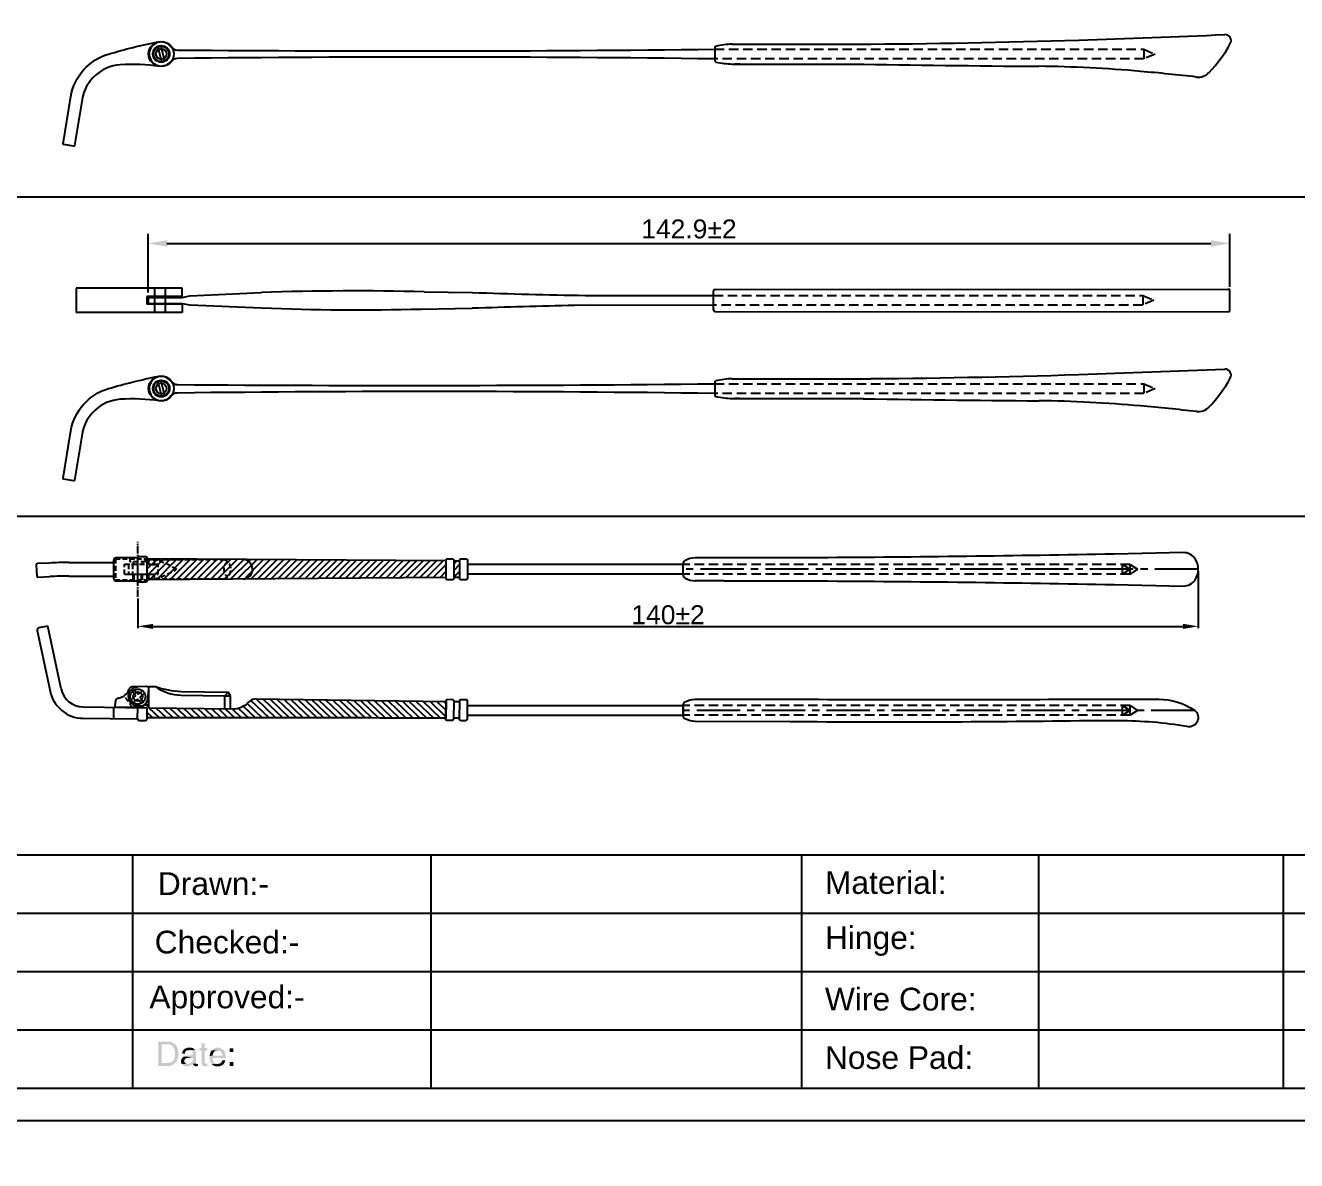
# Model space of a CAD drawing. Header units: millimetres. Extents: x 7018 to 13530, y 4187 to 5692.
# Drawn here: x 10861.4 to 11029.2, y 4946.6 to 5096.4 of the extents above; entities that cross this region are included whole.
import ezdxf

# ---------------------------------------------------------------- set-up
doc = ezdxf.new("R2010")
doc.units = ezdxf.units.MM
for name, pattern in [('CENTER2', [28.575, 19.05, -3.175, 3.175, -3.175]), ('HIDDEN2', [0.1875, 0.125, -0.0625]), ('HIDDENX2', [19.05, 12.7, -6.35])]:
    doc.linetypes.add(name, pattern=pattern)
for name, color, linetype in [('Center Line', 2, 'CENTER2'), ('Dimension', 3, 'Continuous'), ('Hidden Line', 1, 'HIDDEN2'), ('绘图', 7, 'Continuous')]:
    doc.layers.add(name, color=color, linetype=linetype)
doc.layers.add('隐藏', color=4, linetype='HIDDENX2', lineweight=9)
doc.styles.get("Standard").update_dxf_attribs({"font": 'arial.ttf'})
doc.styles.add('样式 1', font='romant.shx')
doc.dimstyles.new('ISO-25$0', dxfattribs={"dimtxt": 2.5, "dimasz": 2.5, "dimexe": 0.5, "dimexo": 1, "dimgap": 1, "dimtad": 0, "dimtih": 1, "dimtoh": 1, "dimdec": 1, "dimzin": 10, "dimdsep": 46, "dimlunit": 6, "dimtxsty": '样式 1', "dimcen": 0, "dimclrd": 256, "dimclre": 256, "dimclrt": 7, "dimazin": 0, "dimtfac": 1, "dimtdec": 1, "dimtofl": 0, "dimtmove": 0, "dimatfit": 0, "dimfxl": 1, "dimtolj": 1, "dimtzin": 10, "dimarcsym": 0})
doc.dimstyles.new('Standard$0', dxfattribs={"dimtxt": 2.3, "dimasz": 2, "dimexe": 1, "dimexo": 1, "dimgap": 1, "dimtad": 1, "dimdec": 1, "dimzin": 0, "dimdsep": 46, "dimtxsty": 'Standard', "dimcen": 0, "dimclrd": 4, "dimclre": 4, "dimclrt": 4, "dimadec": 1, "dimazin": 0, "dimtfac": 1, "dimtdec": 1, "dimtofl": 0, "dimtmove": 0, "dimatfit": 0, "dimfxl": 1, "dimtfillclr": 256, "dimtolj": 1, "dimtzin": 0, "dimlwd": -1, "dimlwe": -1, "dimarcsym": 1})

# ---------------------------------------------------------------- blocks, each defined once
blk = doc.blocks.new('*D3136')
at = {"layer": 'Defpoints', "color": 0, "transparency": 16777216}
for p in [(11020.44, 5067.66), (10877.59, 5060.54), (11020.44, 5061.29)]:
    blk.add_point(p, dxfattribs=at)
at = {"layer": 'Dimension', "color": 0, "lineweight": -2, "transparency": 16777216}
for p, q in [((10877.59, 5061.17), (10877.59, 5068.91)), ((11020.44, 5061.92), (11020.44, 5068.91)), ((10880.09, 5067.66), (11017.94, 5067.66))]:
    blk.add_line(p, q, dxfattribs=at)
at = {"layer": 'Dimension', "color": 0, "transparency": 16777216}
for points in [[(10880.09, 5068.08), (10880.09, 5067.24), (10877.59, 5067.66)], [(11017.94, 5068.08), (11017.94, 5067.24), (11020.44, 5067.66)]]:
    blk.add_solid(points, dxfattribs=at)
at = {"layer": 'Dimension', "color": 0, "transparency": 16777216, "insert": (10949.01, 5069.56), "char_height": 2.5, "attachment_point": 5}
blk.add_mtext('142.9±2', dxfattribs=at)
blk = doc.blocks.new('fgg')
at = {"layer": 'Hidden Line', "color": 4, "ltscale": 5}
for p, q in [((2101.55, -806.95), (2097.59, -806.95)), ((2097.59, -806.95), (2097.59, -808.25)), ((2100.3, -806.3), (2110.2, -806.3)), ((2100.3, -806.95), (2100.3, -806.3)), ((2101.35, -806.95), (2100.3, -806.95)), ((2100.5, -806.95), (2101.55, -806.95)), ((2100.98, -806.3), (2100.98, -806.95)), ((2101.55, -808.25), (2101.55, -806.95)), ((2097.59, -808.25), (2101.55, -808.25)), ((2100.3, -808.9), (2100.3, -808.25)), ((2110.2, -808.9), (2100.3, -808.9)), ((2100.98, -808.25), (2100.98, -808.9))]:
    blk.add_line(p, q, dxfattribs=at)
for centre, radius, start, end in [((2097.5, -818.34), 12.54, 58.9378, 73.7912), ((2111.52, -807.6), 1.33, 129.294, 230.706), ((2109.78, -807.6), 1.36, 287.5878, 72.4122), ((2097.5, -796.85), 12.54, 286.2088, 301.0622)]:
    blk.add_arc(centre, radius, start, end, dxfattribs=at)
blk = doc.blocks.new('ghf')
at = {"layer": 'Hidden Line', "ltscale": 5}
for p, q in [((2095.89, -784.47), (2100.29, -784.47)), ((2095.89, -784.47), (2095.89, -787.22)), ((2097.07, -785.19), (2098.14, -785.19)), ((2097.07, -786.51), (2097.07, -785.19)), ((2097.85, -784.87), (2097.85, -784.47)), ((2099.85, -784.87), (2097.85, -784.87)), ((2098.14, -785.19), (2098.14, -786.51)), ((2098.14, -785.19), (2100.29, -785.19)), ((2098.24, -784.87), (2098.24, -785.19)), ((2100.29, -785.19), (2100.29, -784.47)), ((2097.07, -786.51), (2098.14, -786.51)), ((2098.14, -786.51), (2100.29, -786.51)), ((2099.32, -787.22), (2099.32, -786.51)), ((2099.45, -787.22), (2099.45, -786.51)), ((2100.29, -787.22), (2100.29, -786.51)), ((2095.89, -787.22), (2100.29, -787.22))]:
    blk.add_line(p, q, dxfattribs=at)
at = {"layer": 'Hidden Line', "ltscale": 10}
for p, q in [((2099.46, -784.87), (2099.46, -785.19)), ((2099.85, -784.87), (2099.85, -784.47)), ((2098.25, -787.22), (2098.25, -786.51)), ((2098.38, -787.22), (2098.38, -786.51))]:
    blk.add_line(p, q, dxfattribs=at)
blk = doc.blocks.new('ERFGH')
at = {"layer": '绘图', "lineweight": 9, "ltscale": 0.2}
for p, q in [((-238.11, -23.41), (-238.72, -23.89)), ((-238.52, -22.88), (-238.11, -23.41)), ((-237.79, -23.17), (-238.21, -22.63)), ((-237.18, -22.69), (-237.79, -23.17)), ((-237.55, -23.48), (-236.93, -23)), ((-237.13, -24.02), (-237.55, -23.48)), ((-237.13, -24.02), (-237.55, -23.48)), ((-238.48, -24.21), (-237.86, -23.73)), ((-237.86, -23.73), (-237.45, -24.26))]:
    blk.add_line(p, q, dxfattribs=at)
at = {"layer": '绘图'}
for p, q in [((-236.69, -22.1), (-238.59, -22.17)), ((-236.49, -23.7), (-236.38, -22.43)), ((-240.79, -24.9), (-240.79, -24.16)), ((-238.09, -24.9), (-240.79, -24.9)), ((-240.38, -23.67), (-240.35, -23.67)), ((-238.09, -24.9), (-238.09, -24.8)), ((-238.09, -24.8), (-237.69, -24.8))]:
    blk.add_line(p, q, dxfattribs=at)
blk.add_circle((-237.83, -23.45), 1, dxfattribs=at)
for centre, radius, start, end in [((-240.65, -21.94), 1.75, 280.0415, 343.1029), ((-238.59, -22.57), 0.4, 90, 163.1029), ((-237.83, -23.45), 0.9, 115.0282, 140.7073), ((-236.68, -22.4), 0.3, 355, 92), ((-240.29, -24.16), 0.5, 100.0415, 180), ((-237.69, -23.6), 1.2, 270, 355), ((-237.83, -23.45), 0.9, 295.0282, 320.7073)]:
    blk.add_arc(centre, radius, start, end, dxfattribs=at)
at = {"layer": '隐藏', "lineweight": 9, "ltscale": 0.05}
blk.add_line((-238.54, -24.9), (-239.61, -23.35), dxfattribs=at)
blk.add_circle((-237.83, -23.45), 0.6, dxfattribs=at)
blk = doc.blocks.new('*D3144')
at = {"layer": 'Defpoints', "color": 0, "ltscale": 1000, "transparency": 16777216}
for p in [(11016.25, 5024.63), (10876.25, 5021.01), (11016.25, 5017.1)]:
    blk.add_point(p, dxfattribs=at)
at = {"layer": 'Dimension', "color": 3, "ltscale": 1000, "transparency": 16777216}
for p, q in [((11016.25, 5024.38), (11016.25, 5016.85)), ((10876.25, 5020.76), (10876.25, 5016.85)), ((10878.25, 5017.1), (11014.25, 5017.1))]:
    blk.add_line(p, q, dxfattribs=at)
for points in [[(10878.25, 5017.43), (10878.25, 5016.76), (10876.25, 5017.1)], [(11014.25, 5017.43), (11014.25, 5016.76), (11016.25, 5017.1)]]:
    blk.add_solid(points, dxfattribs=at)
at = {"layer": 'Dimension', "ltscale": 1000, "transparency": 16777216, "insert": (10946.25, 5018.62), "char_height": 2.5, "attachment_point": 5}
blk.add_mtext('\\A1;140±2', dxfattribs=at)

msp = doc.modelspace()

# ---------------------------------------------------------------- hatches: boundary and pattern name
at = {"ltscale": 1000}
h = msp.add_hatch(dxfattribs=at)
h.set_pattern_fill('ANSI31', color=6, scale=5)
h.set_pattern_definition([(45, (8777.4001, 5810.4815), (-0.44194174, 0.44194174), [])])
h.paths.add_polyline_path([(10916.95, 5025.733), (10877.45, 5026.033), (10877.45, 5023.233), (10916.95, 5023.533)])
h.paths.add_polyline_path([(10918.75, 5025.721), (10917.95, 5025.726), (10917.95, 5023.539), (10918.75, 5023.544)])
h = msp.add_hatch(dxfattribs=at)
h.set_pattern_fill('ANSI31', color=6, scale=5, angle=-88.73773)
h.set_pattern_definition([(316.262267, (11585.08513, 6841.5507), (0.43209899, 0.45157), [])])
h.paths.add_polyline_path([(10916.917, 5004.973), (10916.945, 5007.173), (10891.852, 5007.519, 0.2038944), (10890.983, 5007.163, -0.2036502), (10888.667, 5006.214), (10877.677, 5006.356), (10877.682, 5006.748), (10877.159, 5006.755, -0.0425402), (10876.992, 5006.637), (10876.971, 5006.605), (10876.935, 5006.605, -0.1225735), (10876.371, 5006.473), (10875.971, 5006.478), (10875.969, 5006.378), (10877.432, 5006.359), (10877.414, 5005.018, -0.0012365)])
at = {"transparency": 33554559}
for points in [[(10880.247, 4962.27), (10878.939, 4962.27), (10878.939, 4959.065), (10880.428, 4959.065), (10880.518, 4959.111), (10880.608, 4959.111), (10880.699, 4959.156), (10880.744, 4959.156), (10880.834, 4959.201), (10880.924, 4959.246), (10880.969, 4959.291), (10881.06, 4959.336), (10881.105, 4959.381), (10881.15, 4959.427), (10879.39, 4959.427), (10879.39, 4961.909), (10880.202, 4961.909), (10881.15, 4961.954), (10881.06, 4961.999), (10881.015, 4962.044), (10880.924, 4962.089), (10880.879, 4962.134), (10880.789, 4962.18), (10880.699, 4962.225), (10880.518, 4962.225), (10880.473, 4962.27), (10880.383, 4962.27)], [(10881.15, 4961.954), (10880.202, 4961.909), (10880.338, 4961.909), (10880.428, 4961.864), (10880.518, 4961.864), (10880.563, 4961.819), (10880.654, 4961.819), (10880.744, 4961.773), (10880.789, 4961.683), (10880.834, 4961.638), (10880.924, 4961.593), (10880.969, 4961.503), (10880.969, 4961.457), (10881.015, 4961.367), (10881.06, 4961.322), (10881.06, 4961.232), (10881.105, 4961.142), (10881.105, 4961.051), (10881.15, 4960.961), (10881.15, 4960.374), (10881.105, 4960.284), (10881.105, 4960.194), (10881.06, 4960.103), (10881.06, 4960.013), (10881.015, 4959.968), (10880.969, 4959.878), (10880.924, 4959.833), (10880.879, 4959.742), (10880.879, 4959.742), (10880.834, 4959.652), (10880.744, 4959.607), (10880.699, 4959.562), (10880.608, 4959.517), (10880.518, 4959.517), (10880.473, 4959.472), (10880.383, 4959.472), (10880.292, 4959.427), (10879.39, 4959.427), (10881.15, 4959.427), (10881.24, 4959.517), (10881.24, 4959.517), (10881.285, 4959.607), (10881.331, 4959.652), (10881.376, 4959.697), (10881.421, 4959.788), (10881.466, 4959.878), (10881.466, 4959.923), (10881.511, 4960.013), (10881.511, 4960.103), (10881.556, 4960.194), (10881.556, 4960.284), (10881.601, 4960.374), (10881.601, 4960.916), (10881.556, 4961.006), (10881.556, 4961.187), (10881.511, 4961.277), (10881.511, 4961.322), (10881.466, 4961.412), (10881.466, 4961.503), (10881.421, 4961.548), (10881.376, 4961.638), (10881.331, 4961.728), (10881.285, 4961.773), (10881.24, 4961.819), (10881.195, 4961.909)], [(10883.046, 4961.457), (10882.73, 4961.457), (10882.639, 4961.412), (10882.549, 4961.367), (10882.504, 4961.367), (10882.414, 4961.322), (10882.369, 4961.277), (10882.323, 4961.232), (10882.278, 4961.187), (10882.233, 4961.142), (10882.188, 4961.051), (10882.143, 4960.961), (10882.098, 4960.871), (10882.098, 4960.69), (10882.459, 4960.69), (10882.459, 4960.826), (10882.504, 4960.916), (10882.549, 4960.961), (10882.594, 4961.051), (10882.639, 4961.051), (10882.73, 4961.096), (10882.82, 4961.142), (10883, 4961.142), (10883.813, 4961.187), (10883.768, 4961.232), (10883.677, 4961.277), (10883.632, 4961.322), (10883.587, 4961.367), (10883.497, 4961.412), (10883.407, 4961.412), (10883.361, 4961.457), (10883.136, 4961.457)], [(10885.076, 4962.044), (10884.67, 4962.044), (10884.67, 4961.412), (10884.354, 4961.412), (10884.354, 4961.096), (10884.67, 4961.096), (10884.67, 4959.381), (10884.715, 4959.291), (10884.761, 4959.201), (10884.761, 4959.156), (10884.806, 4959.111), (10884.851, 4959.111), (10884.941, 4959.065), (10885.031, 4959.065), (10885.122, 4959.02), (10885.167, 4959.02), (10885.212, 4959.065), (10885.438, 4959.065), (10885.438, 4959.381), (10885.212, 4959.381), (10885.122, 4959.427), (10885.076, 4959.472), (10885.076, 4961.096), (10885.438, 4961.096), (10885.438, 4961.412), (10885.076, 4961.412)], [(10886.791, 4961.457), (10886.566, 4961.457), (10886.476, 4961.412), (10886.43, 4961.412), (10886.34, 4961.367), (10886.25, 4961.322), (10886.205, 4961.277), (10886.115, 4961.232), (10886.069, 4961.187), (10886.024, 4961.142), (10886.791, 4961.096), (10886.972, 4961.096), (10887.062, 4961.051), (10887.153, 4961.006), (10887.198, 4960.961), (10887.243, 4960.916), (10887.243, 4960.916), (10887.288, 4960.826), (10887.333, 4960.78), (10887.378, 4960.69), (10887.378, 4960.6), (10887.423, 4960.51), (10887.423, 4960.419), (10886.115, 4960.419), (10885.708, 4960.374), (10885.708, 4959.923), (10885.753, 4959.833), (10885.753, 4959.742), (10885.799, 4959.652), (10885.799, 4959.607), (10885.844, 4959.517), (10885.889, 4959.427), (10885.934, 4959.381), (10885.979, 4959.336), (10886.791, 4959.336), (10886.701, 4959.336), (10886.611, 4959.381), (10886.521, 4959.381), (10886.476, 4959.427), (10886.385, 4959.472), (10886.34, 4959.517), (10886.295, 4959.562), (10886.25, 4959.607), (10886.205, 4959.652), (10886.205, 4959.742), (10886.16, 4959.788), (10886.16, 4959.878), (10886.115, 4960.013), (10886.115, 4960.103), (10887.83, 4960.103), (10887.83, 4960.419), (10887.784, 4960.51), (10887.784, 4960.69), (10887.739, 4960.78), (10887.694, 4960.871), (10887.694, 4960.916), (10887.649, 4961.006), (10887.604, 4961.051), (10887.559, 4961.142), (10887.514, 4961.187), (10887.423, 4961.232), (10887.378, 4961.277), (10887.288, 4961.322), (10887.243, 4961.367), (10887.153, 4961.412), (10887.062, 4961.457), (10886.882, 4961.457)], [(10888.868, 4960.916), (10888.868, 4961.367), (10888.371, 4961.367), (10888.371, 4960.916)], [(10882.278, 4960.284), (10882.233, 4960.239), (10882.143, 4960.194), (10882.143, 4960.149), (10882.098, 4960.103), (10882.053, 4960.013), (10882.007, 4959.968), (10882.007, 4959.878), (10881.962, 4959.788), (10881.962, 4959.562), (10882.007, 4959.472), (10882.007, 4959.381), (10882.053, 4959.336), (10882.775, 4959.336), (10882.639, 4959.336), (10882.549, 4959.381), (10882.504, 4959.427), (10882.459, 4959.472), (10882.414, 4959.562), (10882.369, 4959.652), (10882.369, 4959.788), (10882.414, 4959.878), (10882.459, 4959.923), (10882.504, 4960.013), (10882.549, 4960.013), (10882.639, 4960.058), (10882.73, 4960.103), (10882.91, 4960.103), (10883.271, 4960.194), (10883.452, 4960.194), (10883.542, 4960.239)], [(10883.813, 4961.187), (10883, 4961.142), (10883.181, 4961.142), (10883.226, 4961.096), (10883.316, 4961.096), (10883.361, 4961.051), (10883.452, 4961.006), (10883.497, 4960.916), (10883.497, 4960.826), (10883.542, 4960.735), (10883.542, 4960.735), (10883.497, 4960.645), (10883.497, 4960.6), (10883.452, 4960.555), (10883.361, 4960.51), (10883.316, 4960.51), (10883.226, 4960.465), (10882.73, 4960.419), (10882.594, 4960.419), (10882.504, 4960.374), (10882.414, 4960.329), (10882.369, 4960.329), (10882.278, 4960.284), (10883.542, 4960.239), (10883.542, 4959.923), (10883.497, 4959.833), (10883.497, 4959.697), (10883.452, 4959.652), (10883.361, 4959.562), (10883.316, 4959.517), (10883.271, 4959.472), (10883.226, 4959.427), (10883.136, 4959.381), (10883.046, 4959.381), (10882.955, 4959.336), (10882.053, 4959.336), (10882.098, 4959.246), (10882.188, 4959.201), (10882.233, 4959.156), (10882.278, 4959.111), (10882.369, 4959.065), (10882.414, 4959.065), (10882.504, 4959.02), (10883, 4959.02), (10883.046, 4959.065), (10883.136, 4959.111), (10883.226, 4959.111), (10883.271, 4959.156), (10883.361, 4959.201), (10883.452, 4959.291), (10883.452, 4959.291), (10883.542, 4959.381), (10883.948, 4959.381), (10883.903, 4959.472), (10883.903, 4960.916), (10883.858, 4961.006), (10883.858, 4961.096)], [(10886.024, 4961.142), (10885.979, 4961.096), (10885.934, 4961.006), (10885.889, 4960.961), (10885.844, 4960.871), (10885.799, 4960.826), (10885.799, 4960.735), (10885.753, 4960.645), (10885.753, 4960.555), (10885.708, 4960.465), (10885.708, 4960.374), (10886.115, 4960.419), (10886.115, 4960.51), (10886.16, 4960.6), (10886.16, 4960.69), (10886.205, 4960.735), (10886.25, 4960.826), (10886.295, 4960.871), (10886.34, 4960.916), (10886.385, 4961.006), (10886.476, 4961.051), (10886.521, 4961.051), (10886.611, 4961.096), (10886.791, 4961.096)], [(10887.784, 4959.788), (10887.378, 4959.788), (10887.378, 4959.652), (10887.333, 4959.607), (10887.243, 4959.517), (10887.198, 4959.472), (10887.153, 4959.427), (10887.062, 4959.381), (10886.972, 4959.381), (10886.882, 4959.336), (10885.979, 4959.336), (10886.024, 4959.246), (10886.115, 4959.201), (10886.16, 4959.156), (10886.25, 4959.111), (10886.34, 4959.065), (10886.385, 4959.065), (10886.476, 4959.02), (10887.062, 4959.02), (10887.153, 4959.065), (10887.243, 4959.111), (10887.288, 4959.111), (10887.378, 4959.156), (10887.423, 4959.201), (10887.514, 4959.246), (10887.559, 4959.336), (10887.604, 4959.381), (10887.649, 4959.472), (10887.694, 4959.517), (10887.739, 4959.607), (10887.739, 4959.697)], [(10883.948, 4959.381), (10883.542, 4959.381), (10883.542, 4959.291), (10884.038, 4959.336), (10884.038, 4959.336)], [(10884.174, 4959.336), (10884.038, 4959.336), (10883.542, 4959.291), (10883.587, 4959.201), (10883.632, 4959.156), (10883.632, 4959.156), (10883.677, 4959.111), (10883.768, 4959.065), (10883.858, 4959.02), (10884.038, 4959.02), (10884.084, 4959.065), (10884.174, 4959.065)], [(10888.868, 4959.065), (10888.868, 4959.562), (10888.371, 4959.562), (10888.371, 4959.065)]]:
    msp.add_hatch(color=256, dxfattribs=at).paths.add_polyline_path(points)

# ---------------------------------------------------------------- linework, layer by layer
at = {"color": 7}
for p, q in [((10954.734, 5093.971), (10973.009, 5093.971)), ((10952.408, 5093.476), (10952.413, 5091.799)), ((10954.735, 5091.348), (10972.1, 5091.348)), ((10877.588, 5060.543), (10882.115, 5060.543)), ((10882.115, 5060.543), (10883.13, 5060.754)), ((10883.13, 5060.754), (10892.563, 5061.177)), ((10914.035, 5061.277), (10920.397, 5061.177)), ((10935.33, 5060.796), (10952.26, 5060.796)), ((10877.588, 5059.739), (10882.115, 5059.739)), ((10882.115, 5059.739), (10883.132, 5059.57)), ((10883.132, 5059.57), (10892.563, 5059.147)), ((10913.65, 5058.999), (10920.397, 5059.104)), ((10952.26, 5059.527), (10933.891, 5059.485)), ((10952.408, 5049.307), (10952.413, 5047.63)), ((10954.734, 5049.802), (10973.009, 5049.802)), ((10954.735, 5047.179), (10972.1, 5047.179))]:
    msp.add_line(p, q, dxfattribs=at)
for p, q in [((10794.884, 5073.816), (11191.322, 5073.816)), ((10882.115, 5061.741), (10868.115, 5061.741)), ((10868.115, 5061.741), (10868.115, 5058.541)), ((10877.44, 5060.641), (10877.44, 5059.641)), ((10882.115, 5060.641), (10877.44, 5060.641)), ((10877.588, 5060.543), (10877.588, 5059.739)), ((10878.482, 5058.541), (10878.482, 5061.741)), ((10879.882, 5058.541), (10879.882, 5061.741)), ((10882.115, 5060.543), (10882.115, 5061.741)), ((10952.26, 5058.888), (10952.26, 5061.391)), ((10952.46, 5061.591), (11020.239, 5061.639)), ((11020.439, 5058.839), (11020.439, 5061.439)), ((10882.115, 5059.641), (10877.44, 5059.641)), ((10882.115, 5059.739), (10882.115, 5058.541)), ((10952.46, 5058.688), (11020.239, 5058.639)), ((10882.115, 5058.541), (10868.115, 5058.541)), ((10794.884, 5031.644), (11191.322, 5031.644)), ((10867.135, 5025.533), (10873.05, 5025.533)), ((10916.95, 5025.733), (10877.45, 5026.033)), ((10918.75, 5025.721), (10917.95, 5025.726)), ((10948.25, 5025.283), (10919.75, 5025.283)), ((10948.25, 5023.901), (10948.25, 5025.365)), ((10953.669, 5026.133), (10949.816, 5026.133)), ((10867.135, 5023.733), (10873.05, 5023.733)), ((10916.95, 5023.533), (10877.45, 5023.233)), ((10918.75, 5023.544), (10917.95, 5023.539)), ((10948.25, 5023.983), (10919.75, 5023.983)), ((10953.669, 5023.133), (10949.816, 5023.133)), ((10864.363, 5017.142), (10863.189, 5016.893)), ((10866.124, 5008.844), (10864.363, 5017.142)), ((10862.958, 5016.537), (10864.656, 5008.533)), ((10877.677, 5006.356), (10877.713, 5009.156)), ((10881.959, 5008.501), (10888.155, 5008.421)), ((10888.155, 5008.421), (10887.747, 5007.926)), ((10888.498, 5007.93), (10888.155, 5008.421)), ((10876.221, 5006.615), (10876.971, 5006.605)), ((10876.971, 5006.605), (10877.073, 5006.756)), ((10877.073, 5006.756), (10877.682, 5006.748)), ((10881.952, 5008.001), (10887.747, 5007.926)), ((10887.725, 5006.227), (10887.747, 5007.926)), ((10888.476, 5006.217), (10888.498, 5007.93)), ((10891.852, 5007.519), (10916.945, 5007.173)), ((10916.945, 5007.173), (10916.917, 5004.973)), ((10918.745, 5007.138), (10917.945, 5007.154)), ((10869, 5004.967), (10876.212, 5004.875)), ((10869.02, 5006.467), (10877.432, 5006.359)), ((10873.032, 5006.416), (10873.013, 5004.916)), ((10873.032, 5006.416), (10873.013, 5004.916)), ((10876.212, 5004.875), (10876.232, 5006.375)), ((10876.212, 5004.875), (10876.232, 5006.375)), ((10877.432, 5006.359), (10877.412, 5004.859)), ((10877.432, 5006.359), (10877.412, 5004.859)), ((10877.677, 5006.356), (10888.667, 5006.214)), ((10918.717, 5004.961), (10917.917, 5004.966)), ((10876.41, 5004.672), (10877.21, 5004.662)), ((10876.41, 5004.672), (10877.21, 5004.662)), ((10782.067, 4956.132), (11191.322, 4956.132))]:
    msp.add_line(p, q)
at = {"color": 0, "ltscale": 1000}
for p, q in [((10877.713, 5009.156), (10878.558, 5009.145)), ((10887.747, 5007.926), (10888.498, 5007.93)), ((10919.739, 5006.659), (10948.25, 5006.659)), ((10948.25, 5006.659), (10948.25, 5005.358)), ((10919.722, 5005.358), (10948.25, 5005.358))]:
    msp.add_line(p, q, dxfattribs=at)
msp.add_lwpolyline([(11195.36, 4951.873), (11195.36, 5248.873), (10775.36, 5248.873), (10775.36, 4951.873)], close=True)
at = {"color": 1, "ltscale": 1000}
for points in [[(10879.153, 5091.027, 0.0519482), (10873.918, 5091.248, 0.3470224), (10868.882, 5086.658), (10867.878, 5080.575, -0.4142136), (10867.763, 5080.492), (10866.457, 5080.708, -0.4142136), (10866.375, 5080.823), (10867.407, 5087.074, -0.2886677), (10872.358, 5092.655, -0.0237746), (10878.916, 5094.28)], [(10879.153, 5046.858, 0.0519482), (10873.918, 5047.079, 0.3470224), (10868.882, 5042.489), (10867.878, 5036.406, -0.4142136), (10867.763, 5036.323), (10866.457, 5036.539, -0.4142136), (10866.375, 5036.654), (10867.407, 5042.905, -0.2886677), (10872.358, 5048.486, -0.0237746), (10878.916, 5050.111)]]:
    msp.add_lwpolyline(points, format="xyb", dxfattribs=at)
at = {"color": 7, "lineweight": -3}
for points in [[(10878.901, 5093.595), (10879.374, 5091.66)], [(10879.279, 5093.69), (10879.763, 5091.755)], [(10955.708, 5091.348), (10955.074, 5091.348)], [(10878.901, 5049.426), (10879.374, 5047.491)], [(10879.279, 5049.521), (10879.763, 5047.586)], [(10955.708, 5047.179), (10955.074, 5047.179)]]:
    msp.add_lwpolyline(points, dxfattribs=at)
for points in [[(10966.148, 5023.102, -0.0038308), (11005.189, 5022.612), (11014.279, 5022.428, 0.2586123), (11015.839, 5023.252, 0.2977298), (11015.839, 5026.014, 0.2586123), (11014.279, 5026.837), (11005.189, 5026.654, -0.003831), (10966.145, 5026.163)], [(10863.007, 5025.386, 0.4142136), (10862.818, 5025.176)], [(10867.135, 5025.533, 0.0129624), (10864.544, 5025.466)], [(10876.25, 5026.133), (10873.35, 5026.133, 0.4142136), (10873.05, 5025.833), (10873.05, 5023.433, 0.4142136), (10873.35, 5023.133), (10876.25, 5023.133)], [(10966.145, 5026.163, -0.0012241), (10953.669, 5026.133)], [(10862.891, 5023.778, 0.4142136), (10863.101, 5023.588)], [(10867.135, 5023.733, 0.0129624), (10864.637, 5023.668)], [(10953.669, 5023.133, -0.0012244), (10966.148, 5023.102, -0.0012244)], [(10876.252, 5009.084, 1.0121457), (10876.221, 5006.615)], [(10876.212, 5004.875, 0.4142136), (10876.41, 5004.672)], [(10876.212, 5004.875, 0.4142136), (10876.41, 5004.672)]]:
    msp.add_lwpolyline(points, format="xyb")
for points in [[(10862.818, 5025.176), (10862.891, 5023.778)], [(10864.544, 5025.466), (10863.007, 5025.386)], [(10863.101, 5023.588), (10864.637, 5023.668)], [(10794.884, 4986.912), (11191.322, 4986.912)], [(10875.554, 4986.912), (10875.554, 4956.132)], [(10914.909, 4986.912), (10914.909, 4956.132)], [(10963.877, 4986.912), (10963.877, 4956.132)], [(10995.154, 4986.912), (10995.154, 4956.132)], [(11027.468, 4986.912), (11027.468, 4956.132)], [(10794.884, 4979.24), (11091.015, 4979.24)], [(10794.884, 4971.522), (11143.955, 4971.522)], [(10794.884, 4963.849), (11091.015, 4963.849)]]:
    msp.add_lwpolyline(points)
for points in [[(10877.45, 5026.133), (10877.45, 5023.133, -0.4142136), (10877.25, 5022.933), (10876.45, 5022.933, -0.4142136), (10876.25, 5023.133), (10876.25, 5026.133, -0.4142136), (10876.45, 5026.333), (10877.25, 5026.333, -0.4142136)], [(10917.95, 5025.833), (10917.95, 5023.433, -0.4142136), (10917.75, 5023.233), (10917.15, 5023.233, -0.4142136), (10916.95, 5023.433), (10916.95, 5025.833, -0.4142136), (10917.15, 5026.033), (10917.75, 5026.033, -0.4142136)], [(10919.75, 5025.833), (10919.75, 5023.433, -0.4142136), (10919.55, 5023.233), (10918.95, 5023.233, -0.4142136), (10918.75, 5023.433), (10918.75, 5025.833, -0.4142136), (10918.95, 5026.033), (10919.55, 5026.033, -0.4142136)], [(10917.947, 5007.26), (10917.916, 5004.86, -0.4142136), (10917.713, 5004.663), (10917.113, 5004.67, -0.4142136), (10916.916, 5004.873), (10916.947, 5007.273, -0.4142136), (10917.149, 5007.47), (10917.749, 5007.462, -0.4142136)], [(10919.746, 5007.237), (10919.716, 5004.837, -0.4142136), (10919.513, 5004.639), (10918.913, 5004.647, -0.4142136), (10918.716, 5004.85), (10918.747, 5007.25, -0.4142136), (10918.949, 5007.447), (10919.549, 5007.439, -0.4142136)], [(11005.537, 5007.47, 0.0000687), (11011.048, 5007.47, -0.1558219), (11015.76, 5006.016, -0.8237616), (11014.756, 5003.885, 0.0000498), (11014.744, 5003.887, 0.0408782), (11005.796, 5004.62), (11000.597, 5004.62, -0.0057966), (10962.368, 5004.507), (10949.85, 5004.547, -0.1334207), (10948.501, 5004.901, -0.2684101), (10948.25, 5005.334), (10948.25, 5006.009), (10948.25, 5006.683, -0.2684101), (10948.501, 5007.116, -0.1334207), (10949.85, 5007.47), (10962.641, 5007.47, 0.0005423), (10999.995, 5007.47)]]:
    msp.add_lwpolyline(points, format="xyb", close=True)
at = {"color": 1, "ltscale": 1000}
for centre, radius in [((10879.332, 5092.675), 1.658), ((10879.332, 5092.675), 1.1), ((10879.332, 5048.506), 1.658), ((10879.332, 5048.506), 1.1)]:
    msp.add_circle(centre, radius, dxfattribs=at)
at = {"color": 7, "lineweight": -3}
for centre in [(10879.332, 5092.675), (10879.332, 5048.506)]:
    msp.add_circle(centre, 1.016, dxfattribs=at)
for centre, radius in [((10879.332, 5092.675), 0.7), ((10879.332, 5048.506), 0.7), ((10876.25, 5007.824), 0.61)]:
    msp.add_circle(centre, radius)
for centre, radius, start, end in [((10879.332, 5092.675), 1.593, 38.93426, 320.09696), ((10881.492, 5094.319), 1.122, 214.93578, 271.60442), ((10879.332, 5092.675), 1.593, 35.62995, 35.62996), ((10881.511, 5090.791), 1.288, 90.41648, 140.31987), ((10879.332, 5048.506), 1.593, 38.93426, 320.09696), ((10881.492, 5050.15), 1.122, 214.93578, 271.60442), ((10879.332, 5048.506), 1.593, 35.62995, 35.62996), ((10881.511, 5046.623), 1.288, 90.41648, 140.31987)]:
    msp.add_arc(centre, radius, start, end, dxfattribs=at)
at = {"color": 7}
for centre, radius, start, end in [((10954.995, 5084.068), 9.906, 91.50533, 104.23847), ((10964.363, 6237.791), 1143.841, 270.34295, 271.809525), ((10930.259, 7259.727), 2166.344, 271.857575, 272.367701), ((11004.335, 5103.015), 18.478, 316.23949, 330.95424), ((11019.789, 5094.433), 0.8, 330.95424, 92.3677), ((10952.608, 5093.476), 0.2, 104.23847, 180.15569), ((10952.613, 5091.799), 0.2, 180.15569, 259.10683), ((10955.396, 5106.263), 14.929, 259.10683, 267.46253), ((11010.532, 7401.262), 2310.26, 269.006888, 269.619605), ((10993.362, 4920.629), 170.434, 84.85511, 89.38418), ((10987.738, 4846.603), 244.667, 83.36036, 85.09784), ((11016.236, 5091.619), 2, 264.02153, 316.23949), ((10904.965, 4702.452), 358.94, 88.55205, 91.98009), ((10954.542, 6107.379), 1046.759, 268.130686, 268.9483), ((10905.361, 5380.113), 321.221, 267.71672, 271.47877), ((11026.957, 1521.535), 3539.174, 91.506822, 91.725365), ((10964.363, 6193.622), 1143.841, 270.34295, 271.809525), ((10930.259, 7215.558), 2166.344, 271.857575, 272.367701), ((11019.789, 5050.264), 0.8, 330.95424, 92.3677), ((10952.608, 5049.307), 0.2, 104.23847, 180.15569), ((10954.995, 5039.899), 9.906, 91.50533, 104.23847), ((11004.335, 5058.847), 18.478, 316.23949, 330.95424), ((10952.613, 5047.63), 0.2, 180.15569, 259.10683), ((10955.396, 5062.094), 14.929, 259.10683, 267.46253), ((11010.532, 7357.093), 2310.26, 269.006888, 269.619605), ((10993.362, 4876.46), 170.434, 84.85511, 89.38418), ((10987.738, 4802.434), 244.667, 83.36036, 85.09784), ((11016.236, 5047.45), 2, 264.02153, 316.23949)]:
    msp.add_arc(centre, radius, start, end, dxfattribs=at)
for centre, radius, start, end in [((10914.789, 2235.196), 2857.077, 89.245486, 90.667552), ((10911.818, 8863.156), 3770.08, 269.539594, 270.616895), ((10952.46, 5061.391), 0.2, 90.04094, 180), ((11020.239, 5061.439), 0.2, 0, 90.04094), ((10952.46, 5058.888), 0.2, 180, 269.95906), ((11020.239, 5058.839), 0.2, 269.95906, 0), ((10911.818, 8818.987), 3770.08, 269.539594, 270.616895), ((10914.789, 2191.027), 2857.077, 89.245486, 90.667552), ((10890.081, 5024.633), 1.304, 272.63524, 91.2184), ((10948.75, 5025.365), 0.5, 118.8576, 180), ((10949.793, 5023.473), 2.66, 89.50321, 118.8576), ((10948.75, 5023.901), 0.5, 180, 241.1424), ((10949.793, 5025.793), 2.66, 241.1424, 270.49679), ((10863.251, 5016.599), 0.3, 101.98274, 191.98274), ((10869.058, 5009.467), 4.5, 191.98274, 269.26227), ((10869.058, 5009.467), 3, 191.98274, 269.26227), ((10882.718, 5021.814), 13.335, 251.82253, 266.73421), ((10882.289, 5014.609), 6.616, 235.6724, 267.07851), ((10888.708, 5009.414), 3.2, 269.26227, 315.30581), ((10891.836, 5006.32), 1.2, 89.20852, 135.30581), ((10887.967, -2981.874), 7986.9, 89.7922889, 90.0756924), ((10877.212, 5004.862), 0.2, 269.26227, 359.26227), ((10877.212, 5004.862), 0.2, 269.26227, 359.26227)]:
    msp.add_arc(centre, radius, start, end)
at = {"layer": 'Center Line', "ltscale": 0.05}
msp.add_line((10876.25, 5021.009), (10876.25, 5028.256), dxfattribs=at)
at = {"layer": 'Center Line', "ltscale": 0.3}
for points in [[(11016.25, 5024.633), (10948.25, 5024.633)], [(11015.771, 5006.009), (10948.25, 5006.009)]]:
    msp.add_lwpolyline(points, dxfattribs=at)
at = {"layer": 'Hidden Line', "color": 1, "ltscale": 10}
for p, q in [((10952.409, 5093.294), (11009.069, 5093.294)), ((11009.069, 5093.294), (11010.549, 5092.66)), ((11009.069, 5093.294), (11009.069, 5092.025)), ((11010.549, 5092.66), (11009.069, 5092.025)), ((11009.069, 5092.025), (10952.412, 5092.025)), ((10952.26, 5060.796), (11008.918, 5060.796)), ((11008.918, 5060.796), (11010.399, 5060.162)), ((11008.918, 5060.796), (11008.918, 5059.527)), ((11008.918, 5059.527), (10952.26, 5059.527)), ((11010.399, 5060.162), (11008.918, 5059.527)), ((10952.409, 5049.125), (11009.069, 5049.125)), ((11009.069, 5049.125), (11010.549, 5048.491)), ((11009.069, 5049.125), (11009.069, 5047.856)), ((11009.069, 5047.856), (10952.412, 5047.856)), ((11010.549, 5048.491), (11009.069, 5047.856))]:
    msp.add_line(p, q, dxfattribs=at)
at = {"layer": 'Hidden Line', "ltscale": 10}
for points in [[(11007.25, 5025.283), (10948.25, 5025.283)], [(11006.25, 5025.283), (11007.25, 5024.633), (11006.25, 5023.983), (11006.25, 5025.283)], [(11007.25, 5025.283), (11008.25, 5024.633), (11007.25, 5023.983), (11007.25, 5025.283)], [(11007.25, 5023.983), (10948.25, 5023.983)], [(11007.25, 5006.659), (10948.25, 5006.659)], [(11006.25, 5006.659), (11007.25, 5006.009), (11006.25, 5005.359), (11006.25, 5006.659)], [(11007.25, 5006.659), (11008.25, 5006.009), (11007.25, 5005.359), (11007.25, 5006.659)], [(11007.25, 5005.359), (10948.25, 5005.359)]]:
    msp.add_lwpolyline(points, dxfattribs=at)
at = {"layer": '绘图', "lineweight": 13, "ltscale": 0.2}
for centre, radius, start, end in [((11323.851, 4624.639), 437.429, 88.5439, 88.5439), ((11323.871, 4624.747), 434.829, 88.05782, 88.05782), ((11345.593, 4624.747), 434.829, 88.05782, 88.05782)]:
    msp.add_arc(centre, radius, start, end, dxfattribs=at)

# ---------------------------------------------------------------- block references
at = {"color": 0}
for name, p in [('ghf', (8777.4, 5810.482)), ('fgg', (8777.4, 5832.23))]:
    msp.add_blockref(name, p, dxfattribs=at)
at = {"rotation": 359.262267044982}
msp.add_blockref('ERFGH', (11114.359, 5028.206), dxfattribs=at)

# ---------------------------------------------------------------- texts
at = {"width": 34.34827, "attachment_point": 5}
for s, insert, char_height in [('\\pxql;Material:', (10984.142, 4983.255), 2.99966), ('Drawn:-', (10886.221, 4983.111), 2.9997), ('Checked:-', (10888.018, 4975.393), 2.9997), ('\\pxql;Hinge:', (10984.142, 4975.537), 2.99966), ('Approved:-', (10888.018, 4967.721), 2.9997), ('\\pxql; Wire Core:', (10982.974, 4967.864), 2.99966), ('\\pxql;Nose Pad:', (10984.142, 4960.147), 2.99966)]:
    msp.add_mtext(s, dxfattribs=dict(at, insert=insert, char_height=char_height))

# ---------------------------------------------------------------- dimensions: what is measured, and where the dimension line sits
at = {"layer": 'Dimension'}
dim = msp.add_linear_dim(base=(11020.439, 5067.661), p1=(10877.588, 5060.543), p2=(11020.439, 5061.29), dimstyle='ISO-25$0', override={"dimexe": 1.25, "dimexo": 0.625, "dimgap": 0.625, "dimtad": 1, "dimzin": 8, "dimlunit": 2, "dimpost": '<>', "dimtxsty": 'Standard', "dimcen": 2.5, "dimclrd": 0, "dimclre": 0, "dimclrt": 0, "dimadec": 0, "dimtol": 1, "dimtp": 2, "dimtm": 2, "dimtdec": 2, "dimtofl": 1, "dimatfit": 3, "dimtolj": 0, "dimtzin": 8}, dxfattribs=at)
dim.commit()
dim.dimension.update_dxf_attribs({"geometry": '*D3136', "text_midpoint": (10949.014, 5069.562)})
at = {"layer": 'Dimension', "color": 40, "ltscale": 1000, "true_color": 0xf8d731}
dim = msp.add_linear_dim(base=(11016.25, 5017.095), p1=(10876.25, 5021.009), p2=(11016.25, 5024.633), dimstyle='Standard$0', override={"dimtxt": 2.5, "dimexe": 0.25, "dimexo": 0.25, "dimgap": 0.25, "dimdec": 0, "dimclrd": 3, "dimclre": 3, "dimclrt": 256, "dimadec": 0, "dimtol": 1, "dimtp": 2, "dimtm": 2, "dimtdec": 0, "dimatfit": 3, "dimfxl": 1.25, "dimarcsym": 2}, dxfattribs=at)
dim.commit()
dim.dimension.update_dxf_attribs({"geometry": '*D3144', "text_midpoint": (10946.25, 5018.622)})

doc.saveas('drawing.dxf')
